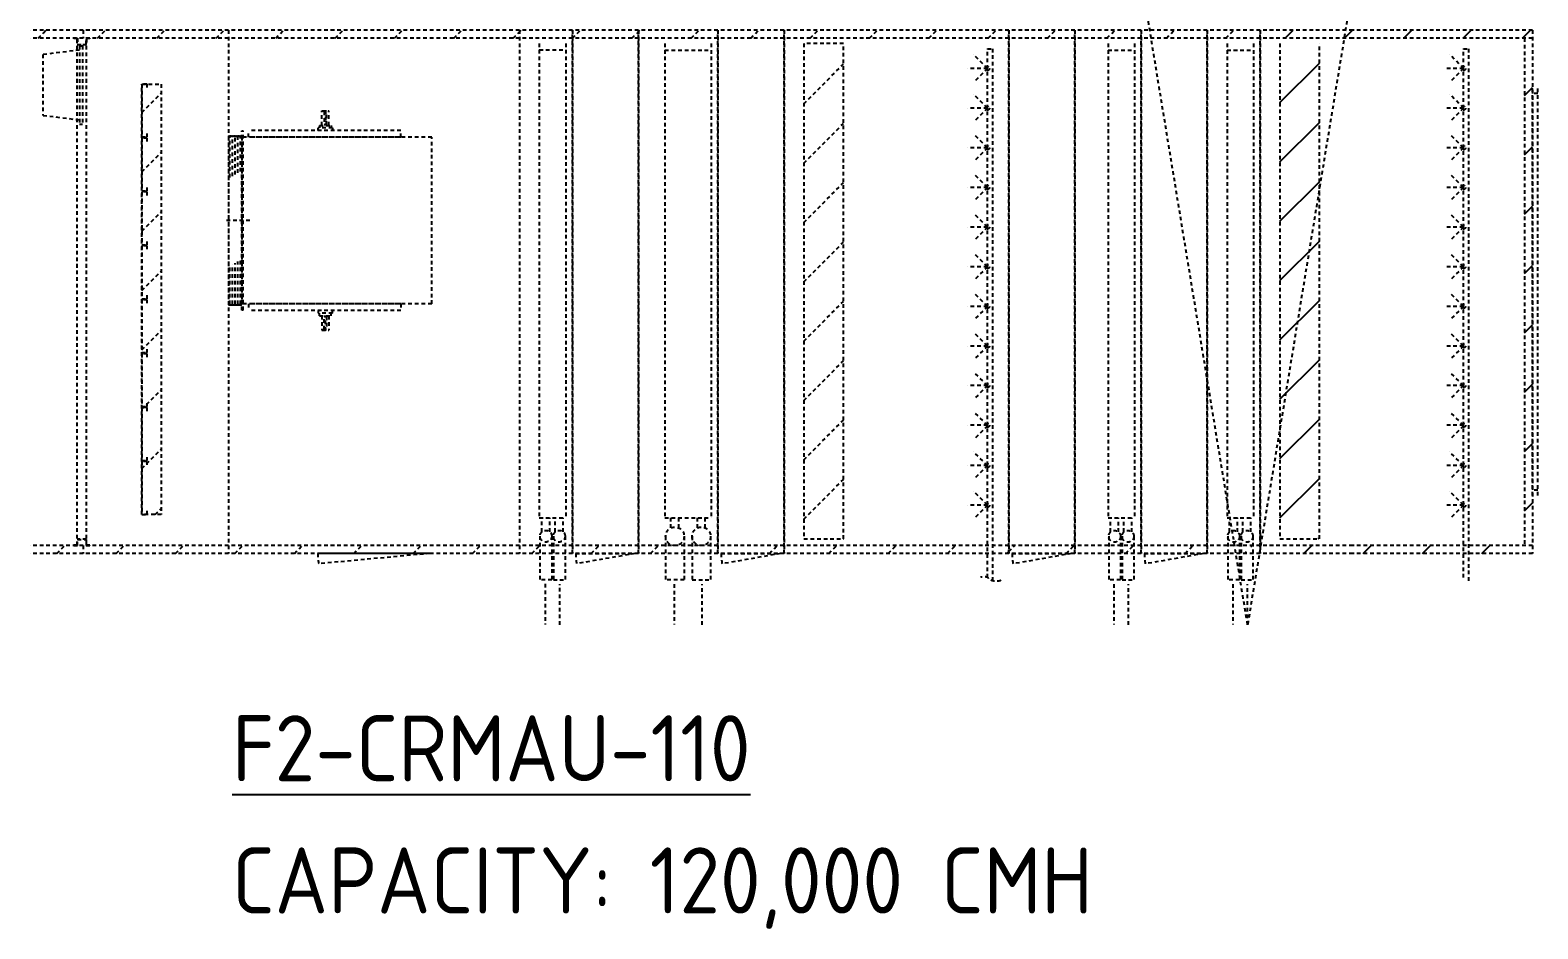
# Model space of a CAD drawing. Header units: millimetres. Extents: x -4 to 727, y 2288 to 2890.
# Drawn here: x 641 to 692.3, y 2761.2 to 2791.8 of the extents above; entities that cross this region are included whole.
import ezdxf

# ---------------------------------------------------------------- set-up
doc = ezdxf.new("R2010")
doc.units = ezdxf.units.MM
doc.linetypes.add('HIDDEN2', pattern=[0.1875, 0.125, -0.0625])
doc.layers.add('M-EQPM-TXT', color=4, linetype='Continuous')
doc.layers.add('M-HVAC-CMDUCT', color=150, linetype='Continuous')
doc.styles.add('AA-TXT', font='isocp.shx', dxfattribs={"bigfont": 'chineset.shx'})
doc.dimstyles.get("Standard").update_dxf_attribs({"dimtxt": 0.18, "dimasz": 0.18, "dimexe": 0.18, "dimexo": 0.0625, "dimgap": 0.09, "dimtad": 0, "dimtih": 1, "dimtoh": 1, "dimdec": 4, "dimzin": 0, "dimdsep": 46, "dimtxsty": 'Standard', "dimcen": 0.09, "dimadec": 0, "dimazin": 0, "dimtfac": 1, "dimtdec": 4, "dimtofl": 0, "dimtmove": 0, "dimatfit": 3, "dimfxl": 1, "dimtolj": 1, "dimtzin": 0, "dimarcsym": 0})
pattern_1 = [(45, (-3236.4044, 1146.6156), (-1.0102788, 1.0102788), [])]

msp = doc.modelspace()

# ---------------------------------------------------------------- hatches: boundary and pattern name
at = {"layer": 'M-HVAC-CMDUCT', "linetype": 'HIDDEN2'}
h = msp.add_hatch(dxfattribs=at)
h.set_pattern_fill('ANSI31', color=252, scale=0.45, style=0)
h.set_pattern_definition(pattern_1)
h.paths.add_polyline_path([(682.818, 2791.541), (682.818, 2791.811), (685.968, 2791.811), (685.968, 2791.541)])
h = msp.add_hatch(dxfattribs=at)
h.set_pattern_fill('ANSI31', color=252, scale=0.45, style=0)
h.set_pattern_definition(pattern_1)
h.paths.add_polyline_path([(692.088, 2791.811), (692.088, 2791.541), (685.968, 2791.541), (685.968, 2791.811)])
h = msp.add_hatch(dxfattribs=at)
h.set_pattern_fill('ANSI31', color=252, scale=0.45, style=0)
h.set_pattern_definition(pattern_1)
h.paths.add_polyline_path([(684.843, 2791.361), (683.493, 2791.361), (683.493, 2774.486), (684.843, 2774.486)])
h = msp.add_hatch(dxfattribs=at)
h.set_pattern_fill('ANSI31', color=252, scale=0.45, style=0)
h.set_pattern_definition(pattern_1)
h.paths.add_polyline_path([(691.818, 2791.541), (692.088, 2791.541), (692.088, 2774.261), (691.818, 2774.261)])
h = msp.add_hatch(dxfattribs=at)
h.set_pattern_fill('ANSI31', color=252, scale=0.45, style=0)
h.set_pattern_definition(pattern_1)
edge = h.paths.add_edge_path()
edge.add_line((682.818, 2774.261), (681.018, 2774.261))
edge.add_line((682.818, 2773.991), (681.018, 2773.991))
h = msp.add_hatch(dxfattribs=at)
h.set_pattern_fill('ANSI31', color=252, scale=0.45, style=0)
h.set_pattern_definition(pattern_1)
h.paths.add_polyline_path([(685.968, 2774.261), (685.968, 2773.991), (682.818, 2773.991), (682.818, 2774.261)])
h = msp.add_hatch(dxfattribs=at)
h.set_pattern_fill('ANSI31', color=252, scale=0.45, style=0)
h.set_pattern_definition(pattern_1)
h.paths.add_polyline_path([(692.088, 2774.261), (692.088, 2773.991), (685.968, 2773.991), (685.968, 2774.261)])

# ---------------------------------------------------------------- linework, layer by layer
at = {"layer": 'M-HVAC-CMDUCT', "color": 252, "linetype": 'HIDDEN2'}
for p, q in [((642.768, 2791.814), (640.968, 2791.814)), ((641.24, 2791.544), (641.51, 2791.814)), ((641.418, 2791.722), (641.51, 2791.814)), ((647.718, 2791.814), (642.768, 2791.814)), ((642.768, 2791.814), (642.768, 2791.544)), ((643.261, 2791.544), (643.531, 2791.814)), ((645.281, 2791.544), (645.551, 2791.814)), ((647.302, 2791.544), (647.572, 2791.814)), ((657.618, 2791.814), (647.718, 2791.814)), ((647.718, 2791.814), (647.718, 2773.994)), ((647.718, 2791.814), (647.718, 2773.994)), ((649.323, 2791.544), (649.593, 2791.814)), ((651.343, 2791.544), (651.613, 2791.814)), ((653.364, 2791.544), (653.634, 2791.814)), ((655.384, 2791.544), (655.654, 2791.814)), ((657.405, 2791.544), (657.618, 2791.757)), ((657.618, 2791.814), (657.618, 2773.994)), ((659.418, 2791.814), (657.618, 2791.814)), ((657.618, 2791.757), (657.675, 2791.814)), ((657.618, 2791.814), (657.618, 2773.994)), ((661.668, 2791.814), (659.418, 2791.814)), ((659.418, 2773.994), (659.418, 2791.814)), ((659.418, 2791.814), (659.418, 2773.994)), ((659.425, 2791.544), (659.695, 2791.814)), ((661.446, 2791.544), (661.668, 2791.766)), ((661.668, 2773.994), (661.668, 2791.814)), ((661.668, 2791.811), (661.668, 2773.991)), ((664.368, 2791.811), (661.668, 2791.811)), ((661.668, 2791.766), (661.713, 2791.811)), ((663.464, 2791.541), (663.734, 2791.811)), ((666.618, 2791.811), (664.368, 2791.811)), ((664.368, 2773.991), (664.368, 2791.811)), ((664.368, 2791.811), (664.368, 2773.991)), ((665.484, 2791.541), (665.754, 2791.811)), ((666.618, 2791.811), (666.618, 2773.991)), ((674.268, 2791.811), (666.618, 2791.811)), ((666.618, 2773.991), (666.618, 2791.811)), ((667.505, 2791.541), (667.775, 2791.811)), ((669.525, 2791.541), (669.795, 2791.811)), ((671.546, 2791.541), (671.816, 2791.811)), ((673.567, 2791.541), (673.837, 2791.811)), ((676.518, 2791.811), (674.268, 2791.811)), ((674.268, 2773.991), (674.268, 2791.811)), ((674.268, 2791.811), (674.268, 2773.991)), ((675.587, 2791.541), (675.857, 2791.811)), ((676.518, 2791.811), (676.518, 2773.991)), ((678.768, 2791.811), (676.518, 2791.811)), ((676.518, 2773.991), (676.518, 2791.811)), ((677.608, 2791.541), (677.878, 2791.811)), ((681.018, 2791.811), (678.768, 2791.811)), ((678.768, 2773.991), (678.768, 2791.811)), ((678.768, 2791.811), (678.768, 2773.991)), ((679.628, 2791.541), (679.898, 2791.811)), ((681.018, 2791.811), (681.018, 2773.991)), ((682.818, 2791.811), (681.018, 2791.811)), ((681.018, 2773.991), (681.018, 2791.811)), ((681.649, 2791.541), (681.919, 2791.811)), ((682.818, 2791.811), (682.818, 2773.991)), ((685.968, 2791.811), (682.818, 2791.811)), ((682.818, 2791.811), (682.818, 2773.991)), ((682.818, 2773.991), (682.818, 2791.811)), ((692.088, 2791.811), (685.968, 2791.811)), ((692.088, 2791.811), (692.088, 2773.991)), ((642.768, 2791.544), (640.968, 2791.544)), ((642.453, 2791.533), (642.453, 2791.544)), ((642.453, 2791.544), (642.577, 2791.544)), ((642.565, 2791.533), (642.453, 2791.533)), ((642.565, 2774.275), (642.565, 2791.533)), ((642.565, 2791.409), (642.565, 2791.533)), ((642.88, 2791.315), (642.565, 2791.315)), ((642.577, 2791.544), (642.577, 2791.326)), ((642.577, 2791.326), (642.869, 2791.326)), ((642.651, 2791.274), (642.75, 2791.274)), ((642.651, 2791.274), (642.651, 2788.61)), ((642.75, 2791.274), (642.75, 2788.61)), ((647.718, 2791.544), (642.768, 2791.544)), ((642.869, 2791.326), (642.869, 2791.544)), ((642.869, 2791.544), (642.993, 2791.544)), ((642.88, 2774.275), (642.88, 2791.533)), ((642.993, 2791.533), (642.88, 2791.533)), ((642.88, 2791.533), (642.88, 2791.409)), ((642.993, 2791.544), (642.993, 2791.533)), ((657.618, 2791.544), (647.718, 2791.544)), ((659.418, 2791.544), (657.618, 2791.544)), ((658.293, 2791.364), (658.293, 2775.209)), ((659.193, 2791.364), (659.193, 2775.209)), ((661.668, 2791.544), (659.418, 2791.544)), ((664.368, 2791.541), (661.668, 2791.541)), ((662.568, 2791.361), (662.568, 2775.206)), ((664.143, 2791.361), (664.143, 2775.206)), ((666.618, 2791.541), (664.368, 2791.541)), ((674.268, 2791.541), (666.618, 2791.541)), ((667.293, 2791.33), (667.325, 2791.361)), ((668.643, 2791.361), (667.293, 2791.361)), ((667.293, 2791.361), (667.293, 2774.486)), ((668.643, 2774.486), (668.643, 2791.361)), ((676.518, 2791.541), (674.268, 2791.541)), ((678.768, 2791.541), (676.518, 2791.541)), ((677.643, 2791.361), (677.643, 2775.206)), ((678.543, 2791.361), (678.543, 2775.206)), ((681.018, 2791.541), (678.768, 2791.541)), ((682.818, 2791.541), (681.018, 2791.541)), ((681.693, 2791.361), (681.693, 2775.206)), ((682.593, 2791.361), (682.593, 2775.206)), ((685.968, 2791.541), (682.818, 2791.541)), ((683.493, 2791.361), (683.493, 2774.486)), ((684.843, 2774.486), (684.843, 2791.361)), ((692.088, 2791.541), (685.968, 2791.541)), ((691.818, 2791.541), (691.818, 2774.261)), ((642.65, 2791.135), (641.4, 2790.983)), ((641.4, 2790.983), (641.4, 2788.902)), ((658.293, 2791.139), (659.193, 2791.139)), ((662.568, 2791.136), (664.143, 2791.136)), ((673.542, 2790.508), (673.065, 2790.986)), ((673.541, 2791.181), (673.721, 2791.181)), ((673.541, 2773.17), (673.541, 2791.181)), ((673.721, 2773.058), (673.721, 2791.181)), ((677.643, 2791.136), (678.543, 2791.136)), ((681.693, 2791.136), (682.593, 2791.136)), ((689.742, 2790.508), (689.265, 2790.986)), ((689.741, 2791.181), (689.921, 2791.181)), ((689.741, 2773.17), (689.741, 2791.181)), ((689.921, 2773.058), (689.921, 2791.181)), ((667.293, 2789.309), (668.643, 2790.659)), ((673.541, 2790.507), (672.866, 2790.507)), ((673.541, 2790.507), (673.064, 2790.03)), ((689.741, 2790.507), (689.066, 2790.507)), ((689.741, 2790.507), (689.264, 2790.03)), ((644.767, 2789.974), (644.767, 2788.176)), ((644.945, 2789.974), (644.767, 2789.974)), ((644.767, 2789.974), (645.431, 2789.974)), ((644.767, 2775.324), (644.767, 2789.974)), ((644.945, 2789.858), (644.945, 2789.974)), ((645.431, 2789.974), (645.431, 2775.324)), ((692.088, 2775.971), (692.088, 2789.831)), ((692.268, 2775.971), (692.268, 2789.831)), ((644.767, 2789.009), (645.431, 2789.673)), ((673.542, 2789.158), (673.065, 2789.636)), ((689.742, 2789.158), (689.265, 2789.636)), ((692.268, 2789.651), (692.088, 2789.651)), ((642.65, 2788.749), (641.4, 2788.902)), ((650.888, 2789.065), (651.136, 2789.065)), ((650.888, 2788.57), (650.888, 2789.065)), ((651.048, 2789.042), (650.976, 2789.042)), ((650.976, 2789.042), (650.976, 2788.592)), ((651.012, 2789.087), (651.012, 2788.57)), ((651.048, 2788.592), (651.048, 2789.042)), ((651.136, 2788.57), (651.136, 2789.065)), ((673.541, 2789.157), (672.866, 2789.157)), ((673.541, 2789.157), (673.064, 2788.68)), ((689.741, 2789.157), (689.066, 2789.157)), ((689.741, 2789.157), (689.264, 2788.68)), ((642.651, 2788.61), (642.75, 2788.61)), ((644.767, 2788.176), (644.945, 2788.176)), ((644.945, 2788.176), (644.945, 2788.292)), ((647.718, 2788.18), (647.718, 2782.479)), ((647.763, 2786.793), (647.763, 2788.18)), ((647.853, 2786.845), (647.853, 2788.18)), ((647.943, 2786.897), (647.943, 2788.18)), ((648.033, 2786.949), (648.033, 2788.18)), ((648.123, 2787.001), (648.123, 2788.18)), ((648.168, 2782.276), (648.168, 2788.383)), ((648.168, 2788.383), (648.213, 2788.383)), ((648.168, 2788.18), (648.168, 2782.479)), ((648.213, 2782.276), (648.213, 2788.383)), ((654.63, 2788.171), (648.213, 2788.171)), ((653.577, 2788.394), (648.402, 2788.394)), ((648.402, 2788.171), (648.402, 2788.394)), ((653.577, 2788.171), (648.402, 2788.171)), ((651.253, 2788.484), (650.771, 2788.484)), ((650.771, 2788.394), (650.771, 2788.484)), ((650.816, 2788.57), (650.816, 2788.484)), ((650.816, 2788.57), (651.208, 2788.57)), ((651.048, 2788.592), (650.976, 2788.592)), ((651.208, 2788.57), (651.208, 2788.484)), ((651.253, 2788.484), (651.253, 2788.394)), ((653.577, 2788.171), (653.577, 2788.394)), ((654.63, 2782.488), (654.63, 2788.171)), ((667.293, 2787.288), (668.643, 2788.638)), ((673.541, 2787.807), (673.064, 2788.284)), ((689.741, 2787.807), (689.264, 2788.284)), ((644.767, 2788.138), (644.767, 2786.34)), ((644.945, 2788.138), (644.767, 2788.138)), ((644.767, 2786.989), (645.431, 2787.652)), ((644.945, 2788.022), (644.945, 2788.138)), ((673.541, 2787.807), (672.866, 2787.807)), ((673.541, 2787.807), (673.064, 2787.33)), ((689.741, 2787.807), (689.066, 2787.807)), ((689.741, 2787.807), (689.264, 2787.33)), ((667.293, 2785.268), (668.643, 2786.618)), ((673.541, 2786.457), (673.064, 2786.934)), ((689.741, 2786.457), (689.264, 2786.934)), ((644.767, 2786.34), (644.945, 2786.34)), ((644.767, 2786.302), (644.767, 2784.504)), ((644.945, 2786.302), (644.767, 2786.302)), ((644.945, 2786.34), (644.945, 2786.456)), ((644.945, 2786.186), (644.945, 2786.302)), ((673.541, 2786.457), (672.866, 2786.457)), ((673.541, 2786.457), (673.064, 2785.98)), ((689.741, 2786.457), (689.066, 2786.457)), ((689.741, 2786.457), (689.264, 2785.98)), ((644.767, 2784.968), (645.431, 2785.632)), ((648.446, 2785.33), (647.65, 2785.33)), ((673.541, 2785.107), (672.866, 2785.107)), ((673.541, 2785.107), (673.064, 2785.584)), ((673.541, 2785.107), (673.064, 2784.63)), ((689.741, 2785.107), (689.066, 2785.107)), ((689.741, 2785.107), (689.264, 2785.584)), ((689.741, 2785.107), (689.264, 2784.63)), ((644.945, 2784.504), (644.945, 2784.62)), ((667.293, 2783.247), (668.643, 2784.597)), ((644.767, 2784.504), (644.945, 2784.504)), ((644.767, 2784.466), (644.767, 2782.668)), ((644.945, 2784.466), (644.767, 2784.466)), ((644.945, 2784.35), (644.945, 2784.466)), ((673.541, 2783.757), (673.064, 2784.234)), ((689.741, 2783.757), (689.264, 2784.234)), ((644.767, 2782.947), (645.431, 2783.611)), ((647.763, 2782.479), (647.763, 2783.778)), ((647.853, 2782.479), (647.853, 2783.83)), ((647.943, 2782.479), (647.943, 2783.882)), ((648.033, 2782.479), (648.033, 2783.934)), ((648.123, 2782.479), (648.123, 2783.986)), ((673.541, 2783.757), (672.866, 2783.757)), ((673.541, 2783.757), (673.064, 2783.28)), ((689.741, 2783.757), (689.066, 2783.757)), ((689.741, 2783.757), (689.264, 2783.28)), ((644.767, 2782.668), (644.945, 2782.668)), ((644.767, 2782.63), (644.767, 2780.832)), ((644.945, 2782.63), (644.767, 2782.63)), ((644.945, 2782.668), (644.945, 2782.784)), ((644.945, 2782.514), (644.945, 2782.63)), ((667.293, 2781.227), (668.643, 2782.577)), ((673.541, 2782.407), (673.064, 2782.884)), ((689.741, 2782.407), (689.264, 2782.884)), ((648.213, 2782.276), (648.168, 2782.276)), ((654.63, 2782.488), (648.213, 2782.488)), ((653.577, 2782.488), (648.402, 2782.488)), ((648.402, 2782.488), (648.402, 2782.265)), ((653.577, 2782.265), (648.402, 2782.265)), ((650.771, 2782.265), (650.771, 2782.175)), ((651.253, 2782.175), (650.771, 2782.175)), ((650.816, 2782.09), (650.816, 2782.175)), ((650.816, 2782.09), (651.208, 2782.09)), ((650.888, 2782.09), (650.888, 2781.595)), ((650.976, 2781.617), (650.976, 2782.067)), ((651.048, 2782.067), (650.976, 2782.067)), ((651.012, 2781.573), (651.012, 2782.09)), ((651.048, 2782.067), (651.048, 2781.617)), ((651.136, 2782.09), (651.136, 2781.595)), ((651.208, 2782.09), (651.208, 2782.175)), ((651.253, 2782.175), (651.253, 2782.265)), ((653.577, 2782.488), (653.577, 2782.265)), ((673.541, 2782.407), (672.866, 2782.407)), ((673.541, 2782.407), (673.064, 2781.93)), ((689.741, 2782.407), (689.066, 2782.407)), ((689.741, 2782.407), (689.264, 2781.93)), ((644.767, 2780.927), (645.431, 2781.59)), ((650.888, 2781.595), (651.136, 2781.595)), ((651.048, 2781.617), (650.976, 2781.617)), ((673.541, 2781.057), (673.064, 2781.534)), ((689.741, 2781.057), (689.264, 2781.534)), ((673.541, 2781.057), (672.866, 2781.057)), ((673.541, 2781.057), (673.064, 2780.58)), ((689.741, 2781.057), (689.066, 2781.057)), ((689.741, 2781.057), (689.264, 2780.58)), ((644.767, 2780.832), (644.945, 2780.832)), ((644.767, 2780.794), (644.767, 2778.996)), ((644.945, 2780.794), (644.767, 2780.794)), ((644.945, 2780.832), (644.945, 2780.948)), ((644.945, 2780.678), (644.945, 2780.794)), ((667.293, 2779.206), (668.643, 2780.556)), ((673.541, 2779.707), (673.064, 2780.184)), ((689.741, 2779.707), (689.264, 2780.184)), ((644.767, 2778.906), (645.431, 2779.57)), ((673.541, 2779.707), (672.866, 2779.707)), ((673.541, 2779.707), (673.064, 2779.23)), ((689.741, 2779.707), (689.066, 2779.707)), ((689.741, 2779.707), (689.264, 2779.23)), ((644.767, 2778.996), (644.945, 2778.996)), ((644.767, 2778.958), (644.767, 2777.16)), ((644.945, 2778.958), (644.767, 2778.958)), ((644.945, 2778.996), (644.945, 2779.112)), ((644.945, 2778.842), (644.945, 2778.958)), ((667.293, 2777.186), (668.643, 2778.536)), ((673.541, 2778.357), (673.064, 2778.834)), ((689.741, 2778.357), (689.264, 2778.834)), ((673.541, 2778.357), (672.866, 2778.357)), ((673.541, 2778.334), (673.064, 2777.857)), ((689.741, 2778.357), (689.066, 2778.357)), ((689.741, 2778.334), (689.264, 2777.857)), ((644.767, 2776.886), (645.431, 2777.549)), ((673.541, 2776.984), (673.064, 2777.462)), ((689.741, 2776.984), (689.264, 2777.462)), ((644.767, 2777.16), (644.945, 2777.16)), ((644.767, 2777.122), (644.767, 2775.324)), ((644.945, 2777.122), (644.767, 2777.122)), ((644.945, 2777.16), (644.945, 2777.276)), ((644.945, 2777.006), (644.945, 2777.122)), ((673.541, 2776.984), (672.866, 2776.984)), ((673.541, 2776.984), (673.064, 2776.507)), ((689.741, 2776.984), (689.066, 2776.984)), ((689.741, 2776.984), (689.264, 2776.507)), ((667.293, 2775.165), (668.643, 2776.515)), ((673.541, 2775.634), (673.064, 2776.112)), ((689.741, 2775.634), (689.264, 2776.112)), ((692.268, 2776.151), (692.088, 2776.151)), ((644.945, 2775.324), (644.945, 2775.44)), ((645.225, 2775.324), (645.431, 2775.529)), ((673.541, 2775.634), (672.866, 2775.634)), ((673.541, 2775.634), (673.064, 2775.157)), ((689.741, 2775.634), (689.066, 2775.634)), ((689.741, 2775.634), (689.264, 2775.157)), ((644.767, 2775.324), (644.945, 2775.324)), ((645.431, 2775.324), (644.767, 2775.324)), ((658.293, 2775.209), (659.193, 2775.209)), ((658.381, 2774.727), (658.381, 2775.209)), ((658.651, 2774.727), (658.651, 2775.209)), ((658.835, 2774.727), (658.835, 2775.209)), ((659.105, 2774.727), (659.105, 2775.209)), ((662.568, 2775.206), (664.143, 2775.206)), ((662.77, 2774.86), (662.77, 2775.206)), ((663.04, 2774.86), (663.04, 2775.206)), ((663.671, 2774.86), (663.671, 2775.206)), ((663.941, 2774.86), (663.941, 2775.206)), ((677.643, 2775.206), (678.543, 2775.206)), ((677.731, 2774.724), (677.731, 2775.206)), ((678.001, 2774.724), (678.001, 2775.206)), ((678.185, 2774.724), (678.185, 2775.206)), ((678.455, 2774.724), (678.455, 2775.206)), ((681.693, 2775.206), (682.593, 2775.206)), ((681.781, 2774.724), (681.781, 2775.206)), ((682.051, 2774.724), (682.051, 2775.206)), ((682.235, 2774.724), (682.235, 2775.206)), ((682.505, 2774.724), (682.505, 2775.206)), ((642.88, 2774.485), (642.565, 2774.485)), ((642.565, 2774.368), (642.565, 2774.275)), ((642.577, 2774.264), (642.577, 2774.473)), ((642.577, 2774.473), (642.869, 2774.473)), ((642.869, 2774.473), (642.869, 2774.264)), ((642.88, 2774.275), (642.88, 2774.368)), ((658.315, 2774.579), (658.315, 2773.094)), ((658.716, 2774.579), (658.716, 2773.094)), ((658.77, 2774.579), (658.77, 2773.094)), ((659.17, 2774.579), (659.17, 2773.094)), ((662.59, 2774.576), (662.59, 2773.091)), ((663.22, 2774.576), (663.22, 2773.091)), ((663.491, 2774.576), (663.491, 2773.091)), ((664.12, 2774.576), (664.12, 2773.091)), ((667.293, 2774.486), (668.643, 2774.486)), ((668.635, 2774.486), (668.643, 2774.495)), ((677.665, 2774.576), (677.665, 2773.091)), ((678.066, 2774.576), (678.066, 2773.091)), ((678.12, 2774.576), (678.12, 2773.091)), ((678.52, 2774.576), (678.52, 2773.091)), ((681.715, 2774.576), (681.715, 2773.091)), ((682.116, 2774.576), (682.116, 2773.091)), ((682.17, 2774.576), (682.17, 2773.091)), ((682.57, 2774.576), (682.57, 2773.091)), ((683.493, 2774.486), (684.843, 2774.486)), ((642.768, 2774.264), (640.968, 2774.264)), ((642.768, 2773.994), (640.968, 2773.994)), ((642.768, 2773.994), (641.418, 2773.994)), ((641.875, 2773.994), (642.145, 2774.264)), ((641.875, 2773.994), (642.145, 2774.264)), ((642.565, 2774.275), (642.453, 2774.275)), ((642.453, 2774.275), (642.453, 2774.264)), ((642.453, 2774.264), (642.577, 2774.264)), ((647.718, 2774.264), (642.768, 2774.264)), ((642.768, 2774.264), (642.768, 2773.994)), ((647.718, 2773.994), (642.768, 2773.994)), ((642.869, 2774.264), (642.993, 2774.264)), ((642.993, 2774.275), (642.88, 2774.275)), ((642.993, 2774.264), (642.993, 2774.275)), ((643.896, 2773.994), (644.166, 2774.264)), ((645.916, 2773.994), (646.186, 2774.264)), ((657.618, 2774.264), (647.718, 2774.264)), ((657.618, 2773.994), (647.718, 2773.994)), ((647.937, 2773.994), (648.207, 2774.264)), ((649.958, 2773.994), (650.228, 2774.264)), ((654.58, 2773.994), (650.755, 2773.994)), ((654.58, 2773.994), (650.786, 2773.643)), ((651.978, 2773.994), (652.248, 2774.264)), ((653.999, 2773.994), (654.269, 2774.264)), ((656.019, 2773.994), (656.289, 2774.264)), ((659.418, 2774.264), (657.618, 2774.264)), ((659.418, 2773.994), (657.618, 2773.994)), ((658.04, 2773.994), (658.31, 2774.264)), ((661.668, 2774.264), (659.418, 2774.264)), ((661.668, 2773.994), (659.418, 2773.994)), ((659.53, 2773.994), (661.555, 2773.994)), ((661.555, 2773.994), (659.561, 2773.643)), ((660.06, 2773.994), (660.33, 2774.264)), ((664.368, 2774.261), (661.668, 2774.261)), ((664.368, 2773.991), (661.668, 2773.991)), ((662.078, 2773.991), (662.348, 2774.261)), ((664.368, 2774.261), (664.369, 2774.261)), ((666.618, 2774.261), (664.368, 2774.261)), ((666.618, 2773.991), (664.368, 2773.991)), ((664.48, 2773.991), (666.505, 2773.991)), ((666.505, 2773.991), (664.511, 2773.64)), ((666.119, 2773.991), (666.389, 2774.261)), ((674.268, 2774.261), (666.618, 2774.261)), ((674.268, 2773.991), (666.618, 2773.991)), ((668.14, 2773.991), (668.41, 2774.261)), ((670.16, 2773.991), (670.43, 2774.261)), ((672.181, 2773.991), (672.451, 2774.261)), ((674.202, 2773.991), (674.268, 2774.058)), ((674.268, 2774.058), (674.472, 2774.261)), ((676.518, 2774.261), (674.268, 2774.261)), ((676.518, 2773.991), (674.268, 2773.991)), ((674.38, 2773.991), (676.405, 2773.991)), ((676.405, 2773.991), (674.411, 2773.64)), ((676.222, 2773.991), (676.492, 2774.261)), ((678.768, 2774.261), (676.518, 2774.261)), ((678.768, 2773.991), (676.518, 2773.991)), ((678.243, 2773.991), (678.513, 2774.261)), ((681.018, 2774.261), (678.768, 2774.261)), ((681.018, 2773.991), (678.768, 2773.991)), ((678.88, 2773.991), (680.905, 2773.991)), ((680.905, 2773.991), (678.911, 2773.64)), ((680.263, 2773.991), (680.533, 2774.261)), ((682.818, 2774.261), (681.018, 2774.261)), ((682.818, 2773.991), (681.018, 2773.991)), ((685.968, 2774.261), (682.818, 2774.261)), ((685.968, 2773.991), (682.818, 2773.991)), ((692.088, 2774.261), (685.968, 2774.261)), ((692.088, 2773.991), (685.968, 2773.991)), ((658.716, 2773.094), (658.315, 2773.094)), ((658.77, 2773.094), (659.17, 2773.094)), ((663.22, 2773.091), (662.59, 2773.091)), ((663.491, 2773.091), (664.12, 2773.091)), ((678.066, 2773.091), (677.665, 2773.091)), ((678.12, 2773.091), (678.52, 2773.091)), ((682.116, 2773.091), (681.715, 2773.091)), ((682.17, 2773.091), (682.57, 2773.091))]:
    msp.add_line(p, q, dxfattribs=at)
at = {"layer": 'M-HVAC-CMDUCT', "color": 252, "linetype": 'HIDDEN2', "extrusion": (0, 0, -1)}
for points in [[(-658.493, 2772.953), (-658.493, 2771.573)], [(-658.993, 2771.567), (-658.993, 2772.948)], [(-662.882, 2772.95), (-662.882, 2771.57)], [(-663.829, 2771.565), (-663.829, 2772.945)], [(-677.843, 2772.95), (-677.843, 2771.57)], [(-678.343, 2771.565), (-678.343, 2772.945)], [(-681.893, 2772.95), (-681.893, 2771.57)]]:
    msp.add_lwpolyline(points, dxfattribs=at)
at = {"layer": 'M-HVAC-CMDUCT', "color": 252, "linetype": 'HIDDEN2'}
for centre, radius in [((673.541, 2790.507), 0.0675), ((689.741, 2790.507), 0.0675), ((673.541, 2789.157), 0.0675), ((689.741, 2789.157), 0.0675), ((673.541, 2787.807), 0.0675), ((689.741, 2787.807), 0.0675), ((673.541, 2786.457), 0.0675), ((689.741, 2786.457), 0.0675), ((673.541, 2785.107), 0.0675), ((689.741, 2785.107), 0.0675), ((673.541, 2783.757), 0.0675), ((689.741, 2783.757), 0.0675), ((673.541, 2782.407), 0.0675), ((689.741, 2782.407), 0.0675), ((673.541, 2781.057), 0.0675), ((689.741, 2781.057), 0.0675), ((673.541, 2779.707), 0.0675), ((689.741, 2779.707), 0.0675), ((673.541, 2778.357), 0.0675), ((689.741, 2778.357), 0.0675), ((673.541, 2776.984), 0.0675), ((689.741, 2776.984), 0.0675), ((673.541, 2775.634), 0.0675), ((689.741, 2775.634), 0.0675), ((662.905, 2774.576), 0.315), ((663.806, 2774.576), 0.315), ((658.516, 2774.579), 0.2), ((658.97, 2774.579), 0.2), ((677.866, 2774.576), 0.2), ((678.32, 2774.576), 0.2), ((681.916, 2774.576), 0.2), ((682.37, 2774.576), 0.2)]:
    msp.add_circle(centre, radius, dxfattribs=at)
for centre, radius, start, end in [((647.74, 2788.18), 0.0225, 0, 180), ((647.74, 2788.18), 0.0225, 0, 180), ((647.74, 2788.18), 0.0225, 0, 180), ((647.74, 2788.18), 0.0225, 0, 180), ((647.74, 2788.18), 0.0225, 0, 180), ((647.74, 2788.18), 0.0225, 0, 180), ((647.74, 2788.18), 0.0225, 0, 180), ((647.74, 2788.18), 0.0225, 0, 180), ((647.74, 2788.18), 0.0225, 0, 180), ((647.74, 2788.18), 0.0225, 0, 180), ((647.74, 2788.18), 0.0225, 0, 180), ((647.74, 2788.18), 0.0225, 0, 180), ((647.785, 2788.18), 0.0225, 0, 180), ((647.83, 2788.18), 0.0225, 0, 180), ((647.875, 2788.18), 0.0225, 0, 180), ((647.92, 2788.18), 0.0225, 0, 180), ((647.965, 2788.18), 0.0225, 0, 180), ((648.01, 2788.18), 0.0225, 0, 180), ((648.055, 2788.18), 0.0225, 0, 180), ((648.1, 2788.18), 0.0225, 0, 180), ((648.145, 2788.18), 0.0225, 0, 180), ((647.74, 2782.479), 0.0225, 180, 0), ((647.74, 2782.479), 0.0225, 180, 0), ((647.74, 2782.479), 0.0225, 180, 0), ((647.74, 2782.479), 0.0225, 180, 0), ((647.74, 2782.479), 0.0225, 180, 0), ((647.74, 2782.479), 0.0225, 180, 0), ((647.74, 2782.479), 0.0225, 180, 0), ((647.74, 2782.479), 0.0225, 180, 0), ((647.74, 2782.479), 0.0225, 180, 0), ((647.74, 2782.479), 0.0225, 180, 0), ((647.74, 2782.479), 0.0225, 180, 0), ((647.74, 2782.479), 0.0225, 180, 0), ((647.785, 2782.479), 0.0225, 180, 0), ((647.83, 2782.479), 0.0225, 180, 0), ((647.875, 2782.479), 0.0225, 180, 0), ((647.92, 2782.479), 0.0225, 180, 0), ((647.965, 2782.479), 0.0225, 180, 0), ((648.01, 2782.479), 0.0225, 180, 0), ((648.055, 2782.479), 0.0225, 180, 0), ((648.1, 2782.479), 0.0225, 180, 0), ((648.145, 2782.479), 0.0225, 180, 0), ((652.78, 2773.994), 2.025, 180, 190), ((661.555, 2773.994), 2.025, 180, 190), ((666.505, 2773.991), 2.025, 180, 190), ((676.405, 2773.991), 2.025, 180, 190), ((680.905, 2773.991), 2.025, 180, 190)]:
    msp.add_arc(centre, radius, start, end, dxfattribs=at)
msp.add_open_spline([(673.998, 2773.069), (673.954, 2773.057), (673.657, 2772.995), (673.575, 2773.234), (673.369, 2773.191), (673.309, 2773.179)], degree=3, knots=[35.439113, 35.439113, 35.439113, 35.439113, 53.723943, 145.661055, 183.181794, 183.181794, 183.181794, 183.181794], dxfattribs=at)

# ---------------------------------------------------------------- texts
at = {"layer": 'M-EQPM-TXT', "style": 'AA-TXT'}
msp.add_text('%%UF2-CRMAU-110', height=2.25, dxfattribs=at).set_placement((647.838, 2766.233))
at = {"layer": 'M-EQPM-TXT', "color": 3, "style": 'AA-TXT'}
msp.add_text('CAPACITY: 120,000 CMH', height=2.25, dxfattribs=at).set_placement((647.838, 2761.733))

# ---------------------------------------------------------------- leaders
at = {"layer": 'M-HVAC-CMDUCT', "color": 252, "linetype": 'HIDDEN2'}
msp.add_leader([(682.393, 2771.565), (682.393, 2772.945)], dimstyle='Standard', override={"dimtxt": 2.5, "dimasz": 150, "dimexe": 1.25, "dimexo": 0.625, "dimgap": 0.625, "dimtad": 1, "dimtih": 0, "dimtoh": 0, "dimzin": 8, "dimcen": 2.5, "dimtofl": 1, "dimldrblk": 'ClosedBlank'}, dxfattribs=at)

doc.saveas('drawing.dxf')
